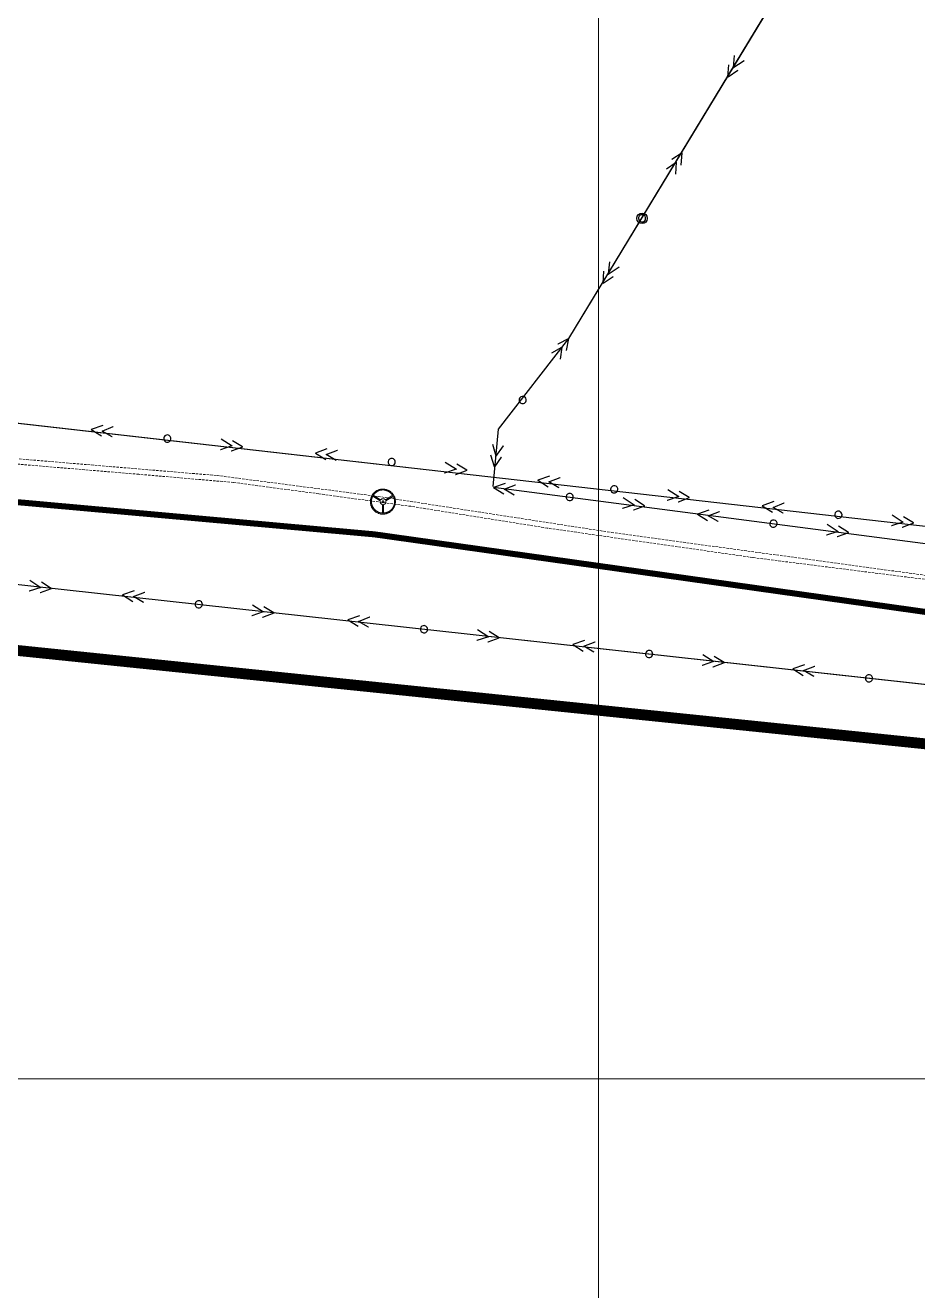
# Model space of a CAD drawing. Header units: millimetres. Extents: x 519 to 9564855, y -810 to 5021775.
# Drawn here: x 9526525 to 9527265, y 4994825 to 4995873 of the extents above; entities that cross this region are included whole.
import ezdxf

# ---------------------------------------------------------------- set-up
doc = ezdxf.new("R2010")
doc.units = ezdxf.units.MM
doc.header["$LTSCALE"] = 2
doc.header["$MEASUREMENT"] = 0
doc.linetypes.add('Podzemka', pattern=[5, 2, -1, 2])
for name, color, linetype in [('AL_PIP_CRUDE OIL', 210, 'Continuous'), ('GRID_PULKOVO', 7, 'Continuous'), ('PPLINE_WAT', 7, 'WTR_LINE'), ('ROAD_ASF', 9, 'Continuous'), ('ROAD_GROUND', 9, 'Continuous')]:
    doc.layers.add(name, color=color, linetype=linetype)
for name, color, linetype, lineweight in [('Водопровод', 5, 'Continuous', 30), ('Электро', 1, 'Continuous', 30), ('Электроснаб', 1, 'Continuous', 18), ('Электроснабжене', 1, 'Continuous', 18)]:
    doc.layers.add(name, color=color, linetype=linetype, lineweight=lineweight)
doc.styles.add('92051501$0$STANDARD', font='simplex.shx')
doc.linetypes.add('WTR_LINE', pattern='A,0.5,-0.2,["W",92051501$0$STANDARD,S=0.1,R=0,X=-0.1,Y=-0.05],-0.05', length=0.75)

msp = doc.modelspace()

# ---------------------------------------------------------------- linework, layer by layer
at = {"layer": 'AL_PIP_CRUDE OIL', "lineweight": 60, "const_width": 5}
msp.add_lwpolyline([(9523408.96955, 5008589.07215), (9522866.96955, 5008436.07215), (9522326.96955, 5007087.07215), (9522313.96594, 5006750.08943), (9522363.50455, 5006330.19015), (9523532.73502, 5003851.53167), (9523509.9659, 5003501.17422), (9523544.63322, 5003488.85485), (9523203.95221, 5002551.92724), (9523207.94138, 5002504.46778), (9521587.24018, 4997999.63007), (9523708.12981, 4995731.08727), (9526814.15531, 4995451.17542), (9528489.4409, 4995215.37355), (9528594.43514, 4995358.95224), (9530593.64001, 4995059.64331), (9530879.24426, 4994914.43479), (9530977.35799, 4994842.68501), (9531002.94658, 4994841.81396), (9531002.94658, 4994841.81396), (9531002.94648, 4994841.81391)], dxfattribs=at)
at = {"layer": 'GRID_PULKOVO', "lineweight": 0}
for p, q in [((9527000, 5011000), (9527000, 4992000)), ((9519000, 4995000), (9533000, 4995000))]:
    msp.add_line(p, q, dxfattribs=at)
at = {"layer": 'PPLINE_WAT', "lineweight": 0}
for points in [[(9526821.42433, 4995488.6377), (9526821.42433, 4995488.6377), (9526821.95405, 4995488.62732), (9526822.47339, 4995488.58577), (9526822.99272, 4995488.51306), (9526823.50167, 4995488.42997), (9526824.00023, 4995488.30533), (9526824.48841, 4995488.1703), (9526824.97658, 4995488.00411), (9526825.44399, 4995487.81715), (9526825.901, 4995487.60942), (9526826.34763, 4995487.38091), (9526826.78387, 4995487.13163), (9526827.20973, 4995486.86158), (9526827.61481, 4995486.57075), (9526828.0095, 4995486.25915), (9526828.38343, 4995485.93716), (9526828.74696, 4995485.5944), (9526829.08972, 4995485.23086), (9526829.4221, 4995484.85694), (9526829.7337, 4995484.46225), (9526830.02453, 4995484.05716), (9526830.29458, 4995483.63131), (9526830.54386, 4995483.19507), (9526830.77237, 4995482.74844), (9526830.99049, 4995482.29142), (9526831.17745, 4995481.81363), (9526831.34364, 4995481.33585), (9526831.47867, 4995480.83728), (9526831.59292, 4995480.33872), (9526831.6864, 4995479.82977), (9526831.75911, 4995479.31044), (9526831.80065, 4995478.78071), (9526831.81104, 4995478.25099), (9526831.81104, 4995478.25099), (9526831.80065, 4995477.71088), (9526831.75911, 4995477.18116), (9526831.6864, 4995476.66183), (9526831.59292, 4995476.15288), (9526831.47867, 4995475.65431), (9526831.34364, 4995475.15575), (9526831.17745, 4995474.66758), (9526830.99049, 4995474.20018), (9526830.77237, 4995473.74316), (9526830.54386, 4995473.29653), (9526830.29458, 4995472.86029), (9526830.02453, 4995472.43443), (9526829.7337, 4995472.02935), (9526829.4221, 4995471.63466), (9526829.08972, 4995471.26074), (9526828.74696, 4995470.8972), (9526828.38343, 4995470.55444), (9526828.0095, 4995470.23245), (9526827.61481, 4995469.92085), (9526827.20973, 4995469.63002), (9526826.78387, 4995469.35997), (9526826.34763, 4995469.11069), (9526825.901, 4995468.88218), (9526825.44399, 4995468.67445), (9526824.97658, 4995468.48748), (9526824.48841, 4995468.33168), (9526824.00023, 4995468.18627), (9526823.50167, 4995468.07202), (9526822.99272, 4995467.97854), (9526822.47339, 4995467.91622), (9526821.95405, 4995467.87467), (9526821.42433, 4995467.86428), (9526821.42433, 4995467.86428), (9526820.88422, 4995467.87467), (9526820.3545, 4995467.91622), (9526819.83516, 4995467.97854), (9526819.32621, 4995468.07202), (9526818.81727, 4995468.18627), (9526818.32909, 4995468.33168), (9526817.84091, 4995468.48748), (9526817.37351, 4995468.67445), (9526816.90611, 4995468.88218), (9526816.45948, 4995469.11069), (9526816.02324, 4995469.35997), (9526815.60777, 4995469.63002), (9526815.20269, 4995469.92085), (9526814.808, 4995470.23245), (9526814.43407, 4995470.55444), (9526814.07054, 4995470.8972), (9526813.72778, 4995471.26074), (9526813.3954, 4995471.63466), (9526813.09419, 4995472.02935), (9526812.80336, 4995472.43443), (9526812.53331, 4995472.86029), (9526812.28402, 4995473.29653), (9526812.05552, 4995473.74316), (9526811.84778, 4995474.20018), (9526811.66082, 4995474.66758), (9526811.50502, 4995475.15575), (9526811.35961, 4995475.65431), (9526811.24535, 4995476.15288), (9526811.15187, 4995476.66183), (9526811.08955, 4995477.18116), (9526811.04801, 4995477.71088), (9526811.03762, 4995478.25099), (9526811.03762, 4995478.25099), (9526811.04801, 4995478.78071), (9526811.08955, 4995479.31044), (9526811.15187, 4995479.82977), (9526811.24535, 4995480.33872), (9526811.35961, 4995480.83728), (9526811.50502, 4995481.33585), (9526811.66082, 4995481.81363), (9526811.84778, 4995482.29142), (9526812.05552, 4995482.74844), (9526812.28402, 4995483.19507), (9526812.53331, 4995483.63131), (9526812.80336, 4995484.05716), (9526813.09419, 4995484.46225), (9526813.3954, 4995484.85694), (9526813.72778, 4995485.23086), (9526814.07054, 4995485.5944), (9526814.43407, 4995485.93716), (9526814.808, 4995486.25915), (9526815.20269, 4995486.57075), (9526815.60777, 4995486.86158), (9526816.02324, 4995487.13163), (9526816.45948, 4995487.38091), (9526816.90611, 4995487.60942), (9526817.37351, 4995487.81715), (9526817.84091, 4995488.00411), (9526818.32909, 4995488.1703), (9526818.81727, 4995488.30533), (9526819.32621, 4995488.42997), (9526819.83516, 4995488.51306), (9526820.3545, 4995488.58577), (9526820.88422, 4995488.62732), (9526821.42433, 4995488.6377)], [(9526821.01925, 4995475.86205), (9526821.01925, 4995475.86205), (9526820.78035, 4995475.94514), (9526820.55185, 4995476.03862), (9526820.32334, 4995476.16326), (9526820.1156, 4995476.29829), (9526819.91826, 4995476.45409), (9526819.74168, 4995476.62028), (9526819.5755, 4995476.80724), (9526819.44047, 4995477.00459), (9526819.31583, 4995477.21232), (9526819.21196, 4995477.43044), (9526819.13925, 4995477.65895), (9526819.08732, 4995477.89784), (9526819.06655, 4995478.14713), (9526819.07693, 4995478.39641), (9526819.11848, 4995478.64569), (9526819.19119, 4995478.90536), (9526812.99032, 4995482.80037), (9526812.99032, 4995482.80037), (9526812.85529, 4995482.55109), (9526812.73065, 4995482.30181), (9526812.6164, 4995482.04214), (9526812.51253, 4995481.78247), (9526812.40867, 4995481.51242), (9526812.31518, 4995481.23198), (9526812.23209, 4995480.96192), (9526812.15938, 4995480.6711), (9526812.09706, 4995480.39065), (9526812.04513, 4995480.09983), (9526811.9932, 4995479.809), (9526811.96204, 4995479.51817), (9526811.93088, 4995479.21696), (9526811.9101, 4995478.91574), (9526811.89972, 4995478.61453), (9526811.89972, 4995478.31331), (9526811.9101, 4995478.0121), (9526811.93088, 4995477.71088), (9526811.95165, 4995477.39928), (9526811.9932, 4995477.09807), (9526812.03474, 4995476.79685), (9526812.09706, 4995476.49564), (9526812.15938, 4995476.19442), (9526812.23209, 4995475.89321), (9526812.31518, 4995475.59199), (9526812.40867, 4995475.30117), (9526812.51253, 4995475.01034), (9526812.62679, 4995474.71951), (9526812.75143, 4995474.42868), (9526812.88645, 4995474.14824), (9526813.03187, 4995473.8678), (9526813.18767, 4995473.58736), (9526813.18767, 4995473.58736), (9526813.34347, 4995473.3173), (9526813.52004, 4995473.05764), (9526813.68623, 4995472.79797), (9526813.87319, 4995472.54869), (9526814.07054, 4995472.30979), (9526814.26789, 4995472.0709), (9526814.46523, 4995471.84239), (9526814.68335, 4995471.62427), (9526814.89109, 4995471.41654), (9526815.1196, 4995471.2088), (9526815.3481, 4995471.01146), (9526815.587, 4995470.82449), (9526815.82589, 4995470.63753), (9526816.06479, 4995470.47135), (9526816.31407, 4995470.30516), (9526816.57374, 4995470.14936), (9526816.82302, 4995469.99356), (9526817.09307, 4995469.85853), (9526817.35274, 4995469.7235), (9526817.62279, 4995469.59886), (9526817.89285, 4995469.48461), (9526818.17329, 4995469.38074), (9526818.44334, 4995469.27687), (9526818.72379, 4995469.19378), (9526819.01461, 4995469.11069), (9526819.29505, 4995469.03798), (9526819.5755, 4995468.97566), (9526819.86632, 4995468.92373), (9526820.15715, 4995468.87179), (9526820.43759, 4995468.84063), (9526820.72842, 4995468.81986), (9526821.01925, 4995468.79909), (9526821.01925, 4995475.86205)], [(9526819.55472, 4995479.67397), (9526819.55472, 4995479.67397), (9526819.76246, 4995479.92325), (9526820.00135, 4995480.14137), (9526820.26102, 4995480.31795), (9526820.52069, 4995480.45297), (9526820.80113, 4995480.54646), (9526821.09196, 4995480.61916), (9526821.38278, 4995480.65032), (9526821.67361, 4995480.65032), (9526821.95405, 4995480.61916), (9526822.23449, 4995480.55684), (9526822.49416, 4995480.47375), (9526822.73306, 4995480.35949), (9526822.96156, 4995480.22447), (9526823.14852, 4995480.05828), (9526823.31471, 4995479.88171), (9526823.44974, 4995479.67397), (9526829.53635, 4995483.48589), (9526829.53635, 4995483.48589), (9526829.39094, 4995483.72479), (9526829.22475, 4995483.9533), (9526829.05856, 4995484.1818), (9526828.88199, 4995484.41031), (9526828.69503, 4995484.62843), (9526828.50807, 4995484.84655), (9526828.30033, 4995485.05429), (9526828.0926, 4995485.26202), (9526827.87448, 4995485.45937), (9526827.65636, 4995485.65672), (9526827.41746, 4995485.84368), (9526827.17857, 4995486.02025), (9526826.93967, 4995486.19683), (9526826.69039, 4995486.36301), (9526826.43072, 4995486.5292), (9526826.17106, 4995486.67461), (9526825.901, 4995486.82003), (9526825.63095, 4995486.96544), (9526825.35051, 4995487.09008), (9526825.07007, 4995487.21472), (9526824.78962, 4995487.32898), (9526824.4988, 4995487.43284), (9526824.20797, 4995487.52632), (9526823.91714, 4995487.60942), (9526823.61593, 4995487.69251), (9526823.31471, 4995487.75483), (9526823.0135, 4995487.81715), (9526822.7019, 4995487.86909), (9526822.40068, 4995487.90025), (9526822.08908, 4995487.93141), (9526821.77748, 4995487.94179), (9526821.46588, 4995487.95218), (9526821.46588, 4995487.95218), (9526821.15428, 4995487.94179), (9526820.84267, 4995487.93141), (9526820.53107, 4995487.90025), (9526820.21947, 4995487.86909), (9526819.91826, 4995487.81715), (9526819.61704, 4995487.76522), (9526819.31583, 4995487.7029), (9526819.025, 4995487.63019), (9526818.72379, 4995487.53671), (9526818.44334, 4995487.44323), (9526818.15252, 4995487.34975), (9526817.87207, 4995487.2355), (9526817.60202, 4995487.11086), (9526817.33197, 4995486.98622), (9526817.06191, 4995486.85119), (9526816.80224, 4995486.70577), (9526816.54258, 4995486.56036), (9526816.29329, 4995486.39417), (9526816.04401, 4995486.22799), (9526815.80512, 4995486.0618), (9526815.57661, 4995485.87484), (9526815.3481, 4995485.68788), (9526815.12998, 4995485.50092), (9526814.91186, 4995485.29318), (9526814.70413, 4995485.08545), (9526814.50678, 4995484.87771), (9526814.31982, 4995484.65959), (9526814.13286, 4995484.43109), (9526813.95629, 4995484.20258), (9526813.77971, 4995483.97407), (9526813.62391, 4995483.73518), (9526813.46811, 4995483.48589), (9526819.55472, 4995479.67397)], [(9526823.81327, 4995478.90536), (9526823.81327, 4995478.90536), (9526823.87559, 4995478.6353), (9526823.90675, 4995478.36525), (9526823.90675, 4995478.10558), (9526823.88598, 4995477.8563), (9526823.84443, 4995477.60702), (9526823.78211, 4995477.36812), (9526823.68863, 4995477.15), (9526823.58477, 4995476.94227), (9526823.44974, 4995476.74492), (9526823.28355, 4995476.55796), (9526823.10698, 4995476.40216), (9526822.90963, 4995476.24636), (9526822.69151, 4995476.12172), (9526822.45261, 4995476.01785), (9526822.19295, 4995475.92437), (9526821.91251, 4995475.86205), (9526821.91251, 4995468.79909), (9526821.91251, 4995468.79909), (9526822.19295, 4995468.80947), (9526822.47339, 4995468.83025), (9526822.75383, 4995468.86141), (9526823.03427, 4995468.90295), (9526823.31471, 4995468.95489), (9526823.59515, 4995469.00682), (9526823.87559, 4995469.07953), (9526824.15603, 4995469.15223), (9526824.43648, 4995469.23533), (9526824.71692, 4995469.32881), (9526824.99736, 4995469.43268), (9526825.26741, 4995469.53654), (9526825.53747, 4995469.66118), (9526825.80752, 4995469.78582), (9526826.07758, 4995469.92085), (9526826.33724, 4995470.06626), (9526826.59691, 4995470.21168), (9526826.85658, 4995470.37787), (9526827.10586, 4995470.54405), (9526827.35514, 4995470.72063), (9526827.59404, 4995470.8972), (9526827.83293, 4995471.09455), (9526828.06144, 4995471.2919), (9526828.28995, 4995471.49963), (9526828.50807, 4995471.70736), (9526828.7158, 4995471.93587), (9526828.92353, 4995472.16438), (9526829.12088, 4995472.40327), (9526829.30784, 4995472.64217), (9526829.4948, 4995472.89145), (9526829.66099, 4995473.15112), (9526829.82718, 4995473.42117), (9526829.82718, 4995473.42117), (9526829.98298, 4995473.70161), (9526830.12839, 4995473.98205), (9526830.26342, 4995474.27288), (9526830.38806, 4995474.55332), (9526830.49193, 4995474.84415), (9526830.5958, 4995475.14537), (9526830.68928, 4995475.43619), (9526830.77237, 4995475.72702), (9526830.84508, 4995476.02824), (9526830.91778, 4995476.32945), (9526830.96972, 4995476.62028), (9526831.01126, 4995476.92149), (9526831.04242, 4995477.22271), (9526831.07358, 4995477.52392), (9526831.08397, 4995477.81475), (9526831.09436, 4995478.11597), (9526831.09436, 4995478.41718), (9526831.07358, 4995478.70801), (9526831.05281, 4995478.99884), (9526831.02165, 4995479.30005), (9526830.99049, 4995479.59088), (9526830.93856, 4995479.87132), (9526830.88662, 4995480.16215), (9526830.81392, 4995480.44259), (9526830.74121, 4995480.72303), (9526830.65812, 4995481.00347), (9526830.56464, 4995481.28391), (9526830.47115, 4995481.55397), (9526830.3569, 4995481.81363), (9526830.24265, 4995482.08369), (9526830.11801, 4995482.34336), (9526829.98298, 4995482.59264), (9526823.81327, 4995478.90536)], [(9526821.50742, 4995478.90536), (9526821.50742, 4995478.90536), (9526821.3724, 4995478.89497), (9526821.24776, 4995478.85342), (9526821.14389, 4995478.7911), (9526821.04002, 4995478.71839), (9526820.96731, 4995478.61453), (9526820.90499, 4995478.51066), (9526820.86345, 4995478.38602), (9526820.85306, 4995478.25099), (9526820.85306, 4995478.25099), (9526820.86345, 4995478.11597), (9526820.90499, 4995478.00171), (9526820.96731, 4995477.88746), (9526821.04002, 4995477.79398), (9526821.14389, 4995477.71088), (9526821.24776, 4995477.65895), (9526821.3724, 4995477.6174), (9526821.50742, 4995477.60702), (9526821.50742, 4995477.60702), (9526821.64245, 4995477.6174), (9526821.7567, 4995477.65895), (9526821.87096, 4995477.71088), (9526821.96444, 4995477.79398), (9526822.04753, 4995477.88746), (9526822.09947, 4995478.00171), (9526822.14101, 4995478.11597), (9526822.1514, 4995478.25099), (9526822.1514, 4995478.25099), (9526822.14101, 4995478.38602), (9526822.09947, 4995478.51066), (9526822.04753, 4995478.61453), (9526821.96444, 4995478.71839), (9526821.87096, 4995478.7911), (9526821.7567, 4995478.85342), (9526821.64245, 4995478.89497), (9526821.50742, 4995478.90536)]]:
    msp.add_lwpolyline(points, dxfattribs=at)
at = {"layer": 'ROAD_ASF', "lineweight": 0}
for points in [[(9528298.2867, 4995168.93136), (9526231.21481, 4995381.48735), (9523869.78115, 4995627.69086), (9523645.75861, 4995653.60503), (9523591.51173, 4995661.52648), (9523474.39828, 4995680.98455), (9523360.83194, 4995715.36281), (9523200.35695, 4995774.30053), (9522942.1872, 4995891.78385), (9522657.92062, 4996081.52179), (9522497.5187, 4996228.7826), (9521885.14489, 4996878.97331), (9521737.23529, 4997056.36456), (9521526.30791, 4997406.20512)], [(9528299.337, 4995174.855), (9526231.837, 4995387.455), (9523870.437, 4995633.655), (9523646.537, 4995659.555), (9523592.437, 4995667.455), (9523475.76488, 4995686.83974), (9523362.737, 4995721.055), (9523202.637, 4995779.855), (9522945.1143, 4995897.04387), (9522661.637, 4996086.255), (9522501.737, 4996233.055), (9521889.637, 4996882.955), (9521742.137, 4997059.855), (9521531.837, 4997408.655)]]:
    msp.add_lwpolyline(points, dxfattribs=at)
at = {"layer": 'ROAD_GROUND', "color": 8, "lineweight": 0, "const_width": 9}
msp.add_lwpolyline([(9528298.81185, 4995171.89318), (9526231.52379, 4995384.4714), (9523870.10908, 4995630.67293), (9523646.14781, 4995656.58002), (9523591.97436, 4995664.49074), (9523475.08158, 4995683.91215), (9523361.78447, 4995718.2089), (9523201.49697, 4995777.07777), (9522943.65075, 4995894.41386), (9522659.77881, 4996083.8884), (9522499.62785, 4996230.9188), (9521887.39094, 4996880.96416), (9521739.68614, 4997058.10978), (9521529.07245, 4997407.43006)], dxfattribs=at)
at = {"layer": 'Водопровод', "linetype": 'Podzemka', "lineweight": 0, "ltscale": 0.5}
for points in [[(9521809.05861, 4997801.17492), (9522321.28486, 4997251.24444), (9522848.09461, 4996690.34295), (9523018.04254, 4996508.29052), (9523474.44343, 4996019.34995), (9523726.43358, 4995763.56926), (9523744.07352, 4995759.63526), (9524100.88532, 4995720.85887), (9524418.9719, 4995696.8346), (9524721.48043, 4995667.5756), (9525443.73324, 4995607.90442), (9525570.37635, 4995599.69793), (9526108.40371, 4995547.55865), (9526286.02644, 4995530.48459), (9526475.15533, 4995517.41433), (9526683.99455, 4995499.87704), (9526817.43808, 4995482.55757), (9527010.89284, 4995452.72098), (9527327.42458, 4995409.488), (9527594.44513, 4995374.98379), (9527801.7804, 4995344.91779)], [(9527832.61774, 4995335.59785), (9527711.73526, 4995352.43663), (9527589.66569, 4995369.10551), (9527522.23598, 4995379.76881), (9527389.59313, 4995398.05873), (9527276.03973, 4995413.20108), (9527127.80328, 4995431.9517), (9527002.7952, 4995449.85152), (9526957.61024, 4995456.34746), (9526844.51459, 4995474.36222), (9526768.22439, 4995484.74599), (9526697.6291, 4995494.13244), (9526619.19127, 4995500.90065), (9526467.72208, 4995513.589)]]:
    msp.add_lwpolyline(points, dxfattribs=at)
at = {"layer": 'Электро', "ltscale": 25}
for p, q in [((9526975.35706, 4995613.40014), (9527242.95337, 4996054.73346)), ((9526917.21305, 4995538.17612), (9526975.35706, 4995613.40014)), ((9529547.11914, 4995146.8866), (9526913.03059, 4995489.95549))]:
    msp.add_line(p, q, dxfattribs=at)
at = {"layer": 'Электро'}
for p, q in [((9523675.71145, 4995866.21379), (9529559.83969, 4995197.83227)), ((9527111.80754, 4995837.81666), (9527112.87675, 4995847.80577)), ((9527107.20903, 4995830.27516), (9527107.93152, 4995840.1801)), ((9527111.46082, 4995837.73249), (9527120.67622, 4995843.64113)), ((9527107.42437, 4995830.14386), (9527115.46822, 4995835.58452)), ((9527069.3061, 4995767.24453), (9527060.91552, 4995761.7197)), ((9527068.45222, 4995757.12412), (9527069.3061, 4995767.24453)), ((9527056.53235, 4995754.0469), (9527064.36087, 4995759.61887)), ((9527064.36087, 4995759.61887), (9527063.85371, 4995749.58262)), ((9529578.83595, 4995072.17117), (9523696.51523, 4995720.48046)), ((9527003.82849, 4995659.3775), (9527004.55097, 4995669.28244)), ((9527008.08027, 4995666.83483), (9527017.29567, 4995672.74348)), ((9527008.42699, 4995666.919), (9527009.4962, 4995676.90811)), ((9527004.04382, 4995659.2462), (9527012.08767, 4995664.68686)), ((9526961.40113, 4995601.45952), (9526969.71802, 4995606.27222)), ((9526975.35706, 4995613.40014), (9526966.48503, 4995608.68712)), ((9526969.71802, 4995606.27222), (9526968.27123, 4995596.32786)), ((9526973.55719, 4995603.40453), (9526975.35706, 4995613.40014)), ((9526589.27667, 4995541.42183), (9526579.72229, 4995537.97718)), ((9526579.72229, 4995537.97718), (9526588.24301, 4995532.65527)), ((9526588.71554, 4995536.66284), (9526598.04882, 4995540.38752)), ((9526597.0447, 4995531.87142), (9526588.71554, 4995536.66284)), ((9526912.89825, 4995490.74387), (9526917.21305, 4995538.17612)), ((9526696.29616, 4995524.48605), (9526686.77131, 4995521.29186)), ((9526696.51726, 4995524.20602), (9526687.3037, 4995530.11754)), ((9526705.06831, 4995523.45173), (9526695.76457, 4995519.97753)), ((9526705.09784, 4995523.7022), (9526696.79822, 4995528.74409)), ((9526915.33815, 4995515.89187), (9526912.60445, 4995525.55895)), ((9526915.04784, 4995515.68445), (9526921.39444, 4995524.6039)), ((9526775.05414, 4995521.95092), (9526765.49976, 4995518.50627)), ((9526765.49976, 4995518.50627), (9526774.02049, 4995513.18435)), ((9526774.49302, 4995517.19193), (9526783.8263, 4995520.9166)), ((9526782.82218, 4995512.40051), (9526774.49302, 4995517.19193)), ((9526913.88431, 4995507.17942), (9526910.86031, 4995516.63908)), ((9526914.13308, 4995507.13791), (9526919.56721, 4995515.18617)), ((9526882.07364, 4995505.01513), (9526872.54878, 4995501.82095)), ((9526882.29474, 4995504.73511), (9526873.08117, 4995510.64663)), ((9526890.84579, 4995503.98082), (9526881.54204, 4995500.50661)), ((9526890.87532, 4995504.23129), (9526882.5757, 4995509.27318)), ((9526922.60808, 4995493.33534), (9526913.03059, 4995489.95549)), ((9526922.01473, 4995488.58026), (9526931.37303, 4995492.24164)), ((9526959.48132, 4995499.37007), (9526949.92694, 4995495.92542)), ((9526949.92694, 4995495.92542), (9526958.44766, 4995490.60351)), ((9526958.92019, 4995494.61108), (9526968.25348, 4995498.33576)), ((9526967.24935, 4995489.81966), (9526958.92019, 4995494.61108)), ((9526913.03059, 4995489.95549), (9526921.51507, 4995484.57598)), ((9526930.31125, 4995483.73254), (9526922.01473, 4995488.58026)), ((9527029.7296, 4995475.39354), (9527020.5563, 4995481.36733)), ((9527066.50081, 4995482.43429), (9527056.97596, 4995479.2401)), ((9527066.72191, 4995482.15426), (9527057.50835, 4995488.06578)), ((9527075.27296, 4995481.39997), (9527065.96922, 4995477.92577)), ((9527075.3025, 4995481.65044), (9527067.00287, 4995486.69233)), ((9527029.51041, 4995475.67505), (9527019.96414, 4995472.54546)), ((9527038.27535, 4995474.58135), (9527028.94828, 4995471.17024)), ((9527038.30658, 4995474.83161), (9527030.0413, 4995479.9296)), ((9527091.52834, 4995471.28539), (9527081.95085, 4995467.90553)), ((9527090.93499, 4995466.5303), (9527100.29329, 4995470.19168)), ((9527145.2312, 4995478.27064), (9527135.67682, 4995474.82598)), ((9527135.67682, 4995474.82598), (9527144.19754, 4995469.50407)), ((9527144.67007, 4995473.51164), (9527154.00336, 4995477.23632)), ((9527152.99923, 4995468.72023), (9527144.67007, 4995473.51164)), ((9527081.95085, 4995467.90553), (9527090.43533, 4995462.52602)), ((9527099.23151, 4995461.68258), (9527090.93499, 4995466.5303)), ((9527198.64986, 4995453.34358), (9527189.47656, 4995459.31737)), ((9527252.25069, 4995461.33485), (9527242.72584, 4995458.14067)), ((9527252.47179, 4995461.05483), (9527243.25823, 4995466.96634)), ((9527261.02284, 4995460.30054), (9527251.7191, 4995456.82633)), ((9527261.05238, 4995460.55101), (9527252.75275, 4995465.5929)), ((9527198.43067, 4995453.6251), (9527188.8844, 4995450.4955)), ((9527207.19561, 4995452.53139), (9527197.86855, 4995449.12028)), ((9527207.22684, 4995452.78165), (9527198.96156, 4995457.87964)), ((9526537.89185, 4995407.22179), (9526528.35095, 4995404.07588)), ((9526538.11153, 4995406.94065), (9526528.92802, 4995412.89874)), ((9526546.68945, 4995406.3934), (9526538.41546, 4995411.47724)), ((9526546.65865, 4995406.14308), (9526537.33744, 4995402.71602)), ((9526615.31572, 4995404.35114), (9526605.74402, 4995400.95491)), ((9526605.74402, 4995400.95491), (9526614.2377, 4995395.58992)), ((9526614.73051, 4995399.59505), (9526624.08253, 4995403.27243)), ((9526623.0353, 4995394.76153), (9526614.73051, 4995399.59505)), ((9526722.2481, 4995386.87376), (9526712.7072, 4995383.72784)), ((9526722.46778, 4995386.59262), (9526713.28426, 4995392.5507)), ((9526731.0149, 4995385.79504), (9526721.69369, 4995382.36799)), ((9526731.0457, 4995386.04536), (9526722.77171, 4995391.12921)), ((9526801.90572, 4995383.75656), (9526792.33403, 4995380.36032)), ((9526792.33403, 4995380.36032), (9526800.8277, 4995374.99534)), ((9526801.32051, 4995379.00047), (9526810.67253, 4995382.67785)), ((9526809.62531, 4995374.16694), (9526801.32051, 4995379.00047)), ((9526908.8381, 4995366.27917), (9526899.2972, 4995363.13325)), ((9526909.05778, 4995365.99803), (9526899.87427, 4995371.95612)), ((9526917.6049, 4995365.20046), (9526908.28369, 4995361.7734)), ((9526917.63571, 4995365.45078), (9526909.36171, 4995370.53462)), ((9526988.4885, 4995363.16277), (9526978.9168, 4995359.76654)), ((9526978.9168, 4995359.76654), (9526987.41048, 4995354.40155)), ((9526987.90329, 4995358.40668), (9526997.25531, 4995362.08406)), ((9526996.20808, 4995353.57316), (9526987.90329, 4995358.40668)), ((9527095.42088, 4995345.68539), (9527085.87998, 4995342.53947)), ((9527095.64056, 4995345.40425), (9527086.45704, 4995351.36233)), ((9527104.18768, 4995344.60667), (9527094.86647, 4995341.17961)), ((9527104.21848, 4995344.85699), (9527095.94449, 4995349.94083)), ((9527170.6183, 4995343.06048), (9527161.0466, 4995339.66424)), ((9527161.0466, 4995339.66424), (9527169.54027, 4995334.29926)), ((9527170.03308, 4995338.30438), (9527179.3851, 4995341.98176)), ((9527178.33788, 4995333.47086), (9527170.03308, 4995338.30438))]:
    msp.add_line(p, q, dxfattribs=at)
msp.add_circle((9527036.19685, 4995712.94572), 4.31715, dxfattribs=at)
for centre, start, end in [((9527036.17906, 4995712.97354), 169.22327009, 349.2232702), ((9527036.17906, 4995712.97354), 349.2232702, 169.22327009), ((9526937.28308, 4995562.47751), 343.83834677, 163.83834672), ((9526937.28308, 4995562.47751), 163.83834672, 343.83834677), ((9526642.86394, 4995530.50235), 103.87180409, 283.8718042), ((9526642.86394, 4995530.50235), 283.8718042, 103.87180409), ((9526828.64142, 4995511.03143), 103.87181343, 283.87181343), ((9526828.64142, 4995511.03143), 283.87181343, 103.87181343), ((9527013.06859, 4995488.45059), 103.87180409, 283.87180409), ((9527013.06859, 4995488.45059), 283.87180409, 103.87180409), ((9526976.12016, 4995482.05314), 103.48371705, 283.48371705), ((9526976.12016, 4995482.05314), 283.48371705, 103.48371705), ((9527198.81847, 4995467.35115), 103.87181585, 283.87181573), ((9527198.81847, 4995467.35115), 283.87181573, 103.87181585), ((9527145.04043, 4995460.00318), 103.48371683, 283.48371693), ((9527145.04043, 4995460.00318), 283.48371693, 103.48371683), ((9526668.84702, 4995393.1605), 103.58172677, 283.58172665), ((9526668.84702, 4995393.1605), 283.58172665, 103.58172677), ((9526855.43703, 4995372.56591), 103.58173093, 283.58173093), ((9526855.43703, 4995372.56591), 283.58173093, 103.58173093), ((9527042.0198, 4995351.97212), 103.58173808, 283.58173808), ((9527042.0198, 4995351.97212), 283.58173808, 103.58173808), ((9527224.1496, 4995331.86983), 103.58173818, 283.58173818), ((9527224.1496, 4995331.86983), 283.58173818, 103.58173818)]:
    msp.add_arc(centre, 3, start, end, dxfattribs=at)
at = {"layer": 'Электроснаб', "color": 1, "lineweight": 0, "ltscale": 25}
for p, q in [((9526975.35706, 4995613.40014), (9527242.95337, 4996054.73346)), ((9526917.21305, 4995538.17612), (9526975.35706, 4995613.40014)), ((9529547.11914, 4995146.8866), (9526913.03059, 4995489.95549))]:
    msp.add_line(p, q, dxfattribs=at)
at = {"layer": 'Электроснаб', "color": 1, "lineweight": 0}
for p, q in [((9523675.71145, 4995866.21379), (9529559.83969, 4995197.83227)), ((9527111.80754, 4995837.81666), (9527112.87675, 4995847.80577)), ((9527107.20903, 4995830.27516), (9527107.93152, 4995840.1801)), ((9527111.46082, 4995837.73249), (9527120.67622, 4995843.64113)), ((9527107.42437, 4995830.14386), (9527115.46822, 4995835.58452)), ((9527069.3061, 4995767.24453), (9527060.91552, 4995761.7197)), ((9527068.45222, 4995757.12412), (9527069.3061, 4995767.24453)), ((9527056.53235, 4995754.0469), (9527064.36087, 4995759.61887)), ((9527064.36087, 4995759.61887), (9527063.85371, 4995749.58262)), ((9529578.83595, 4995072.17117), (9523696.51523, 4995720.48046)), ((9527003.82849, 4995659.3775), (9527004.55097, 4995669.28244)), ((9527008.08027, 4995666.83483), (9527017.29567, 4995672.74348)), ((9527008.42699, 4995666.919), (9527009.4962, 4995676.90811)), ((9527004.04382, 4995659.2462), (9527012.08767, 4995664.68686)), ((9526961.40113, 4995601.45952), (9526969.71802, 4995606.27222)), ((9526975.35706, 4995613.40014), (9526966.48503, 4995608.68712)), ((9526969.71802, 4995606.27222), (9526968.27123, 4995596.32786)), ((9526973.55719, 4995603.40453), (9526975.35706, 4995613.40014)), ((9526589.27667, 4995541.42183), (9526579.72229, 4995537.97718)), ((9526579.72229, 4995537.97718), (9526588.24301, 4995532.65527)), ((9526588.71554, 4995536.66284), (9526598.04882, 4995540.38752)), ((9526597.0447, 4995531.87142), (9526588.71554, 4995536.66284)), ((9526912.89825, 4995490.74387), (9526917.21305, 4995538.17612)), ((9526696.29616, 4995524.48605), (9526686.77131, 4995521.29186)), ((9526696.51726, 4995524.20602), (9526687.3037, 4995530.11754)), ((9526705.06831, 4995523.45173), (9526695.76457, 4995519.97753)), ((9526705.09784, 4995523.7022), (9526696.79822, 4995528.74409)), ((9526915.33815, 4995515.89187), (9526912.60445, 4995525.55895)), ((9526915.04784, 4995515.68445), (9526921.39444, 4995524.6039)), ((9526775.05414, 4995521.95092), (9526765.49976, 4995518.50627)), ((9526765.49976, 4995518.50627), (9526774.02049, 4995513.18435)), ((9526774.49302, 4995517.19193), (9526783.8263, 4995520.9166)), ((9526782.82218, 4995512.40051), (9526774.49302, 4995517.19193)), ((9526913.88431, 4995507.17942), (9526910.86031, 4995516.63908)), ((9526914.13308, 4995507.13791), (9526919.56721, 4995515.18617)), ((9526882.07364, 4995505.01513), (9526872.54878, 4995501.82095)), ((9526882.29474, 4995504.73511), (9526873.08117, 4995510.64663)), ((9526890.84579, 4995503.98082), (9526881.54204, 4995500.50661)), ((9526890.87532, 4995504.23129), (9526882.5757, 4995509.27318)), ((9526922.60808, 4995493.33534), (9526913.03059, 4995489.95549)), ((9526922.01473, 4995488.58026), (9526931.37303, 4995492.24164)), ((9526959.48132, 4995499.37007), (9526949.92694, 4995495.92542)), ((9526949.92694, 4995495.92542), (9526958.44766, 4995490.60351)), ((9526958.92019, 4995494.61108), (9526968.25348, 4995498.33576)), ((9526967.24935, 4995489.81966), (9526958.92019, 4995494.61108)), ((9526913.03059, 4995489.95549), (9526921.51507, 4995484.57598)), ((9526930.31125, 4995483.73254), (9526922.01473, 4995488.58026)), ((9527029.7296, 4995475.39354), (9527020.5563, 4995481.36733)), ((9527066.50081, 4995482.43429), (9527056.97596, 4995479.2401)), ((9527066.72191, 4995482.15426), (9527057.50835, 4995488.06578)), ((9527075.27296, 4995481.39997), (9527065.96922, 4995477.92577)), ((9527075.3025, 4995481.65044), (9527067.00287, 4995486.69233)), ((9527029.51041, 4995475.67505), (9527019.96414, 4995472.54546)), ((9527038.27535, 4995474.58135), (9527028.94828, 4995471.17024)), ((9527038.30658, 4995474.83161), (9527030.0413, 4995479.9296)), ((9527091.52834, 4995471.28539), (9527081.95085, 4995467.90553)), ((9527090.93499, 4995466.5303), (9527100.29329, 4995470.19168)), ((9527145.2312, 4995478.27064), (9527135.67682, 4995474.82598)), ((9527135.67682, 4995474.82598), (9527144.19754, 4995469.50407)), ((9527144.67007, 4995473.51164), (9527154.00336, 4995477.23632)), ((9527152.99923, 4995468.72023), (9527144.67007, 4995473.51164)), ((9527081.95085, 4995467.90553), (9527090.43533, 4995462.52602)), ((9527099.23151, 4995461.68258), (9527090.93499, 4995466.5303)), ((9527198.64986, 4995453.34358), (9527189.47656, 4995459.31737)), ((9527252.25069, 4995461.33485), (9527242.72584, 4995458.14067)), ((9527252.47179, 4995461.05483), (9527243.25823, 4995466.96634)), ((9527261.02284, 4995460.30054), (9527251.7191, 4995456.82633)), ((9527261.05238, 4995460.55101), (9527252.75275, 4995465.5929)), ((9527198.43067, 4995453.6251), (9527188.8844, 4995450.4955)), ((9527207.19561, 4995452.53139), (9527197.86855, 4995449.12028)), ((9527207.22684, 4995452.78165), (9527198.96156, 4995457.87964)), ((9526537.89185, 4995407.22179), (9526528.35095, 4995404.07588)), ((9526538.11153, 4995406.94065), (9526528.92802, 4995412.89874)), ((9526546.68945, 4995406.3934), (9526538.41546, 4995411.47724)), ((9526546.65865, 4995406.14308), (9526537.33744, 4995402.71602)), ((9526615.31572, 4995404.35114), (9526605.74402, 4995400.95491)), ((9526605.74402, 4995400.95491), (9526614.2377, 4995395.58992)), ((9526614.73051, 4995399.59505), (9526624.08253, 4995403.27243)), ((9526623.0353, 4995394.76153), (9526614.73051, 4995399.59505)), ((9526722.2481, 4995386.87376), (9526712.7072, 4995383.72784)), ((9526722.46778, 4995386.59262), (9526713.28426, 4995392.5507)), ((9526731.0149, 4995385.79504), (9526721.69369, 4995382.36799)), ((9526731.0457, 4995386.04536), (9526722.77171, 4995391.12921)), ((9526801.90572, 4995383.75656), (9526792.33403, 4995380.36032)), ((9526792.33403, 4995380.36032), (9526800.8277, 4995374.99534)), ((9526801.32051, 4995379.00047), (9526810.67253, 4995382.67785)), ((9526809.62531, 4995374.16694), (9526801.32051, 4995379.00047)), ((9526908.8381, 4995366.27917), (9526899.2972, 4995363.13325)), ((9526909.05778, 4995365.99803), (9526899.87427, 4995371.95612)), ((9526917.6049, 4995365.20046), (9526908.28369, 4995361.7734)), ((9526917.63571, 4995365.45078), (9526909.36171, 4995370.53462)), ((9526988.4885, 4995363.16277), (9526978.9168, 4995359.76654)), ((9526978.9168, 4995359.76654), (9526987.41048, 4995354.40155)), ((9526987.90329, 4995358.40668), (9526997.25531, 4995362.08406)), ((9526996.20808, 4995353.57316), (9526987.90329, 4995358.40668)), ((9527095.42088, 4995345.68539), (9527085.87998, 4995342.53947)), ((9527095.64056, 4995345.40425), (9527086.45704, 4995351.36233)), ((9527104.18768, 4995344.60667), (9527094.86647, 4995341.17961)), ((9527104.21848, 4995344.85699), (9527095.94449, 4995349.94083)), ((9527170.6183, 4995343.06048), (9527161.0466, 4995339.66424)), ((9527161.0466, 4995339.66424), (9527169.54027, 4995334.29926)), ((9527170.03308, 4995338.30438), (9527179.3851, 4995341.98176)), ((9527178.33788, 4995333.47086), (9527170.03308, 4995338.30438))]:
    msp.add_line(p, q, dxfattribs=at)
msp.add_circle((9527036.19685, 4995712.94572), 4.31715, dxfattribs=at)
for centre, start, end in [((9527036.17906, 4995712.97354), 169.22327009, 349.2232702), ((9527036.17906, 4995712.97354), 349.2232702, 169.22327009), ((9526937.28308, 4995562.47751), 343.83834677, 163.83834672), ((9526937.28308, 4995562.47751), 163.83834672, 343.83834677), ((9526642.86394, 4995530.50235), 103.87180409, 283.8718042), ((9526642.86394, 4995530.50235), 283.8718042, 103.87180409), ((9526828.64142, 4995511.03143), 103.87181343, 283.87181343), ((9526828.64142, 4995511.03143), 283.87181343, 103.87181343), ((9527013.06859, 4995488.45059), 103.87180409, 283.87180409), ((9527013.06859, 4995488.45059), 283.87180409, 103.87180409), ((9526976.12016, 4995482.05314), 103.48371705, 283.48371705), ((9526976.12016, 4995482.05314), 283.48371705, 103.48371705), ((9527198.81847, 4995467.35115), 103.87181585, 283.87181573), ((9527198.81847, 4995467.35115), 283.87181573, 103.87181585), ((9527145.04043, 4995460.00318), 103.48371683, 283.48371693), ((9527145.04043, 4995460.00318), 283.48371693, 103.48371683), ((9526668.84702, 4995393.1605), 103.58172677, 283.58172665), ((9526668.84702, 4995393.1605), 283.58172665, 103.58172677), ((9526855.43703, 4995372.56591), 103.58173093, 283.58173093), ((9526855.43703, 4995372.56591), 283.58173093, 103.58173093), ((9527042.0198, 4995351.97212), 103.58173808, 283.58173808), ((9527042.0198, 4995351.97212), 283.58173808, 103.58173808), ((9527224.1496, 4995331.86983), 103.58173818, 283.58173818), ((9527224.1496, 4995331.86983), 283.58173818, 103.58173818)]:
    msp.add_arc(centre, 3, start, end, dxfattribs=at)
at = {"layer": 'Электроснабжене', "color": 1, "lineweight": 0, "ltscale": 25}
for p, q in [((9526975.35706, 4995613.40014), (9527242.95337, 4996054.73346)), ((9526917.21305, 4995538.17612), (9526975.35706, 4995613.40014)), ((9529547.11914, 4995146.8866), (9526913.03059, 4995489.95549))]:
    msp.add_line(p, q, dxfattribs=at)
at = {"layer": 'Электроснабжене', "color": 1, "lineweight": 0}
for p, q in [((9523675.71145, 4995866.21379), (9529559.83969, 4995197.83227)), ((9527111.80754, 4995837.81666), (9527112.87675, 4995847.80577)), ((9527107.20903, 4995830.27516), (9527107.93152, 4995840.1801)), ((9527111.46082, 4995837.73249), (9527120.67622, 4995843.64113)), ((9527107.42437, 4995830.14386), (9527115.46822, 4995835.58452)), ((9527069.3061, 4995767.24453), (9527060.91552, 4995761.7197)), ((9527068.45222, 4995757.12412), (9527069.3061, 4995767.24453)), ((9527056.53235, 4995754.0469), (9527064.36087, 4995759.61887)), ((9527064.36087, 4995759.61887), (9527063.85371, 4995749.58262)), ((9529578.83595, 4995072.17117), (9523696.51523, 4995720.48046)), ((9527003.82849, 4995659.3775), (9527004.55097, 4995669.28244)), ((9527008.08027, 4995666.83483), (9527017.29567, 4995672.74348)), ((9527008.42699, 4995666.919), (9527009.4962, 4995676.90811)), ((9527004.04382, 4995659.2462), (9527012.08767, 4995664.68686)), ((9526961.40113, 4995601.45952), (9526969.71802, 4995606.27222)), ((9526975.35706, 4995613.40014), (9526966.48503, 4995608.68712)), ((9526969.71802, 4995606.27222), (9526968.27123, 4995596.32786)), ((9526973.55719, 4995603.40453), (9526975.35706, 4995613.40014)), ((9526589.27667, 4995541.42183), (9526579.72229, 4995537.97718)), ((9526579.72229, 4995537.97718), (9526588.24301, 4995532.65527)), ((9526588.71554, 4995536.66284), (9526598.04882, 4995540.38752)), ((9526597.0447, 4995531.87142), (9526588.71554, 4995536.66284)), ((9526912.89825, 4995490.74387), (9526917.21305, 4995538.17612)), ((9526696.29616, 4995524.48605), (9526686.77131, 4995521.29186)), ((9526696.51726, 4995524.20602), (9526687.3037, 4995530.11754)), ((9526705.06831, 4995523.45173), (9526695.76457, 4995519.97753)), ((9526705.09784, 4995523.7022), (9526696.79822, 4995528.74409)), ((9526915.33815, 4995515.89187), (9526912.60445, 4995525.55895)), ((9526915.04784, 4995515.68445), (9526921.39444, 4995524.6039)), ((9526775.05414, 4995521.95092), (9526765.49976, 4995518.50627)), ((9526765.49976, 4995518.50627), (9526774.02049, 4995513.18435)), ((9526774.49302, 4995517.19193), (9526783.8263, 4995520.9166)), ((9526782.82218, 4995512.40051), (9526774.49302, 4995517.19193)), ((9526913.88431, 4995507.17942), (9526910.86031, 4995516.63908)), ((9526914.13308, 4995507.13791), (9526919.56721, 4995515.18617)), ((9526882.07364, 4995505.01513), (9526872.54878, 4995501.82095)), ((9526882.29474, 4995504.73511), (9526873.08117, 4995510.64663)), ((9526890.84579, 4995503.98082), (9526881.54204, 4995500.50661)), ((9526890.87532, 4995504.23129), (9526882.5757, 4995509.27318)), ((9526922.60808, 4995493.33534), (9526913.03059, 4995489.95549)), ((9526922.01473, 4995488.58026), (9526931.37303, 4995492.24164)), ((9526959.48132, 4995499.37007), (9526949.92694, 4995495.92542)), ((9526949.92694, 4995495.92542), (9526958.44766, 4995490.60351)), ((9526958.92019, 4995494.61108), (9526968.25348, 4995498.33576)), ((9526967.24935, 4995489.81966), (9526958.92019, 4995494.61108)), ((9526913.03059, 4995489.95549), (9526921.51507, 4995484.57598)), ((9526930.31125, 4995483.73254), (9526922.01473, 4995488.58026)), ((9527029.7296, 4995475.39354), (9527020.5563, 4995481.36733)), ((9527066.50081, 4995482.43429), (9527056.97596, 4995479.2401)), ((9527066.72191, 4995482.15426), (9527057.50835, 4995488.06578)), ((9527075.27296, 4995481.39997), (9527065.96922, 4995477.92577)), ((9527075.3025, 4995481.65044), (9527067.00287, 4995486.69233)), ((9527029.51041, 4995475.67505), (9527019.96414, 4995472.54546)), ((9527038.27535, 4995474.58135), (9527028.94828, 4995471.17024)), ((9527038.30658, 4995474.83161), (9527030.0413, 4995479.9296)), ((9527091.52834, 4995471.28539), (9527081.95085, 4995467.90553)), ((9527090.93499, 4995466.5303), (9527100.29329, 4995470.19168)), ((9527145.2312, 4995478.27064), (9527135.67682, 4995474.82598)), ((9527135.67682, 4995474.82598), (9527144.19754, 4995469.50407)), ((9527144.67007, 4995473.51164), (9527154.00336, 4995477.23632)), ((9527152.99923, 4995468.72023), (9527144.67007, 4995473.51164)), ((9527081.95085, 4995467.90553), (9527090.43533, 4995462.52602)), ((9527099.23151, 4995461.68258), (9527090.93499, 4995466.5303)), ((9527198.64986, 4995453.34358), (9527189.47656, 4995459.31737)), ((9527252.25069, 4995461.33485), (9527242.72584, 4995458.14067)), ((9527252.47179, 4995461.05483), (9527243.25823, 4995466.96634)), ((9527261.02284, 4995460.30054), (9527251.7191, 4995456.82633)), ((9527261.05238, 4995460.55101), (9527252.75275, 4995465.5929)), ((9527198.43067, 4995453.6251), (9527188.8844, 4995450.4955)), ((9527207.19561, 4995452.53139), (9527197.86855, 4995449.12028)), ((9527207.22684, 4995452.78165), (9527198.96156, 4995457.87964)), ((9526537.89185, 4995407.22179), (9526528.35095, 4995404.07588)), ((9526538.11153, 4995406.94065), (9526528.92802, 4995412.89874)), ((9526546.68945, 4995406.3934), (9526538.41546, 4995411.47724)), ((9526546.65865, 4995406.14308), (9526537.33744, 4995402.71602)), ((9526615.31572, 4995404.35114), (9526605.74402, 4995400.95491)), ((9526605.74402, 4995400.95491), (9526614.2377, 4995395.58992)), ((9526614.73051, 4995399.59505), (9526624.08253, 4995403.27243)), ((9526623.0353, 4995394.76153), (9526614.73051, 4995399.59505)), ((9526722.2481, 4995386.87376), (9526712.7072, 4995383.72784)), ((9526722.46778, 4995386.59262), (9526713.28426, 4995392.5507)), ((9526731.0149, 4995385.79504), (9526721.69369, 4995382.36799)), ((9526731.0457, 4995386.04536), (9526722.77171, 4995391.12921)), ((9526801.90572, 4995383.75656), (9526792.33403, 4995380.36032)), ((9526792.33403, 4995380.36032), (9526800.8277, 4995374.99534)), ((9526801.32051, 4995379.00047), (9526810.67253, 4995382.67785)), ((9526809.62531, 4995374.16694), (9526801.32051, 4995379.00047)), ((9526908.8381, 4995366.27917), (9526899.2972, 4995363.13325)), ((9526909.05778, 4995365.99803), (9526899.87427, 4995371.95612)), ((9526917.6049, 4995365.20046), (9526908.28369, 4995361.7734)), ((9526917.63571, 4995365.45078), (9526909.36171, 4995370.53462)), ((9526988.4885, 4995363.16277), (9526978.9168, 4995359.76654)), ((9526978.9168, 4995359.76654), (9526987.41048, 4995354.40155)), ((9526987.90329, 4995358.40668), (9526997.25531, 4995362.08406)), ((9526996.20808, 4995353.57316), (9526987.90329, 4995358.40668)), ((9527095.42088, 4995345.68539), (9527085.87998, 4995342.53947)), ((9527095.64056, 4995345.40425), (9527086.45704, 4995351.36233)), ((9527104.18768, 4995344.60667), (9527094.86647, 4995341.17961)), ((9527104.21848, 4995344.85699), (9527095.94449, 4995349.94083)), ((9527170.6183, 4995343.06048), (9527161.0466, 4995339.66424)), ((9527161.0466, 4995339.66424), (9527169.54027, 4995334.29926)), ((9527170.03308, 4995338.30438), (9527179.3851, 4995341.98176)), ((9527178.33788, 4995333.47086), (9527170.03308, 4995338.30438))]:
    msp.add_line(p, q, dxfattribs=at)
msp.add_circle((9527036.19685, 4995712.94572), 4.31715, dxfattribs=at)
for centre, start, end in [((9527036.17906, 4995712.97354), 169.22327009, 349.2232702), ((9527036.17906, 4995712.97354), 349.2232702, 169.22327009), ((9526937.28308, 4995562.47751), 343.83834677, 163.83834672), ((9526937.28308, 4995562.47751), 163.83834672, 343.83834677), ((9526642.86394, 4995530.50235), 103.87180409, 283.8718042), ((9526642.86394, 4995530.50235), 283.8718042, 103.87180409), ((9526828.64142, 4995511.03143), 103.87181343, 283.87181343), ((9526828.64142, 4995511.03143), 283.87181343, 103.87181343), ((9527013.06859, 4995488.45059), 103.87180409, 283.87180409), ((9527013.06859, 4995488.45059), 283.87180409, 103.87180409), ((9526976.12016, 4995482.05314), 103.48371705, 283.48371705), ((9526976.12016, 4995482.05314), 283.48371705, 103.48371705), ((9527198.81847, 4995467.35115), 103.87181585, 283.87181573), ((9527198.81847, 4995467.35115), 283.87181573, 103.87181585), ((9527145.04043, 4995460.00318), 103.48371683, 283.48371693), ((9527145.04043, 4995460.00318), 283.48371693, 103.48371683), ((9526668.84702, 4995393.1605), 103.58172677, 283.58172665), ((9526668.84702, 4995393.1605), 283.58172665, 103.58172677), ((9526855.43703, 4995372.56591), 103.58173093, 283.58173093), ((9526855.43703, 4995372.56591), 283.58173093, 103.58173093), ((9527042.0198, 4995351.97212), 103.58173808, 283.58173808), ((9527042.0198, 4995351.97212), 283.58173808, 103.58173808), ((9527224.1496, 4995331.86983), 103.58173818, 283.58173818), ((9527224.1496, 4995331.86983), 283.58173818, 103.58173818)]:
    msp.add_arc(centre, 3, start, end, dxfattribs=at)

doc.saveas('drawing.dxf')
